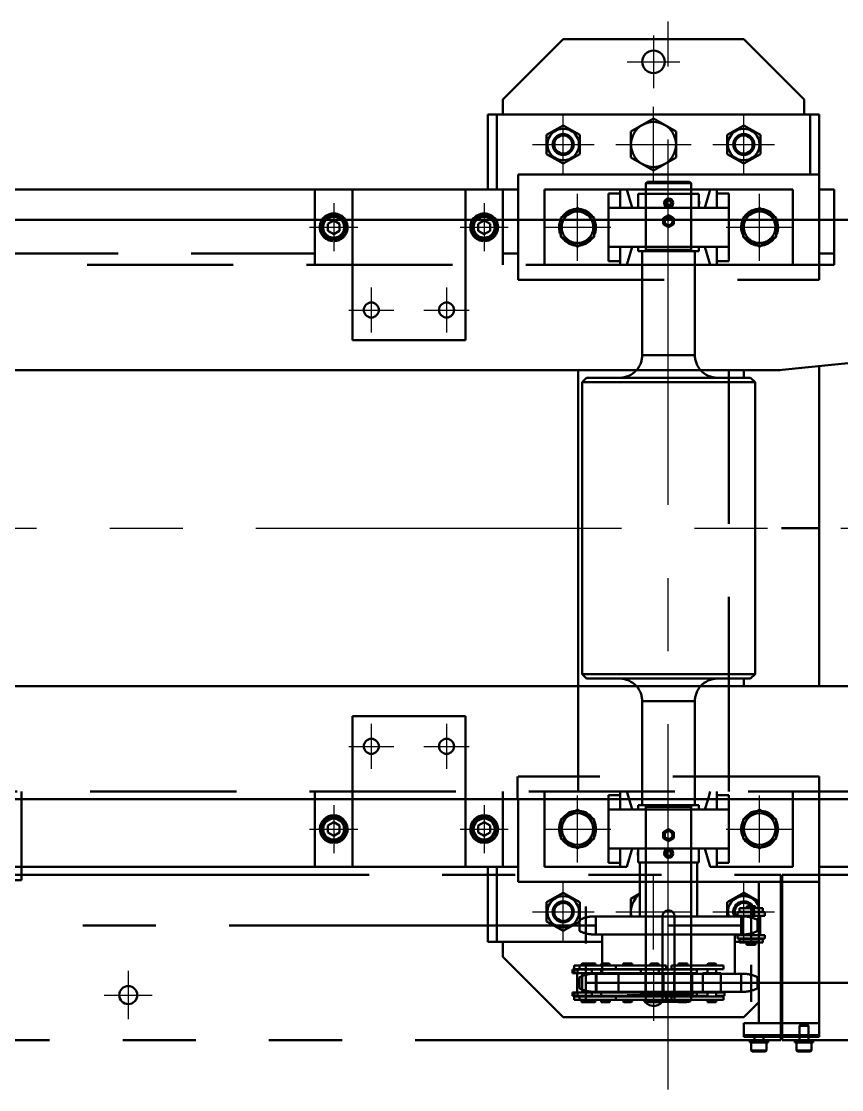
# Model space of a CAD drawing. Header units: millimetres. Extents: x -993 to 13147, y -7260 to 4342.
# Drawn here: x 3640 to 4185, y 2711 to 3421 of the extents above; entities that cross this region are included whole.
import ezdxf

# ---------------------------------------------------------------- set-up
doc = ezdxf.new("R2010")
doc.units = ezdxf.units.MM
doc.header["$LTSCALE"] = 7.649257
for name, pattern in [('CENTER', [50.8, 31.75, -6.35, 6.35, -6.35]), ('DASHED', [19.05, 12.7, -6.35]), ('PHANTOM', [63.5, 31.75, -6.35, 6.35, -6.35, 6.35, -6.35])]:
    doc.linetypes.add(name, pattern=pattern)
for name, color, linetype in [('NoLayerName_001', 7, 'Continuous'), ('NoLayerName_002', 7, 'Continuous'), ('NoLayerName_003', 7, 'Continuous')]:
    doc.layers.add(name, color=color, linetype=linetype)

# ---------------------------------------------------------------- blocks, each defined once
blk = doc.blocks.new('JZB_0407')
at = {"layer": 'NoLayerName_001', "color": 7, "linetype": 'Continuous', "lineweight": 50}
for p, q in [((4378, 100), (5, 100)), ((4183.32, 0.03), (4383, 20)), ((4183, 0), (4183, 0.12)), ((4184.21, 0.12), (4183, 0.12)), ((4183.32, 0.03), (4183.31, 0.12)), ((4183, 0), (200, 0))]:
    blk.add_line(p, q, dxfattribs=at)
blk = doc.blocks.new('JZB_0408')
at = {"layer": 'NoLayerName_001', "color": 7, "linetype": 'Continuous', "lineweight": 50}
for p, q in [((200, 75), (4367, 75)), ((5, 0), (4562, 0))]:
    blk.add_line(p, q, dxfattribs=at)
blk = doc.blocks.new('JZB_0409')
at = {"layer": 'NoLayerName_001', "color": 4, "linetype": 'CENTER', "lineweight": 25}
for p, q in [((15, 30), (15, 0)), ((0, 15), (30, 15))]:
    blk.add_line(p, q, dxfattribs=at)
at = {"layer": 'NoLayerName_001', "color": 7, "linetype": 'Continuous', "lineweight": 50}
blk.add_circle((15, 15), 5, dxfattribs=at)
blk = doc.blocks.new('JZB_0413')
at = {"layer": 'NoLayerName_001', "color": 4, "linetype": 'CENTER', "lineweight": 25}
for p, q in [((15, 30), (15, 0)), ((0, 15), (30, 15))]:
    blk.add_line(p, q, dxfattribs=at)
at = {"layer": 'NoLayerName_001', "color": 7, "linetype": 'Continuous', "lineweight": 50}
blk.add_circle((15, 15), 5, dxfattribs=at)
blk = doc.blocks.new('JZB_0423')
at = {"layer": 'NoLayerName_001', "color": 4, "linetype": 'CENTER', "lineweight": 25}
for p, q in [((15, 30), (15, 0)), ((0, 15), (30, 15))]:
    blk.add_line(p, q, dxfattribs=at)
at = {"layer": 'NoLayerName_001', "color": 7, "linetype": 'Continuous', "lineweight": 50}
blk.add_circle((15, 15), 5, dxfattribs=at)
blk = doc.blocks.new('JZB_0424')
at = {"layer": 'NoLayerName_001', "color": 4, "linetype": 'CENTER', "lineweight": 25}
for p, q in [((15, 30), (15, 0)), ((0, 15), (30, 15))]:
    blk.add_line(p, q, dxfattribs=at)
at = {"layer": 'NoLayerName_001', "color": 7, "linetype": 'Continuous', "lineweight": 50}
blk.add_circle((15, 15), 5, dxfattribs=at)
blk = doc.blocks.new('JZB_0433')
at = {"layer": 'NoLayerName_001', "color": 3, "linetype": 'DASHED', "lineweight": 50}
for p, q in [((25, 100), (25, 45)), ((100, 100), (25, 100)), ((100, 100), (100, 45)), ((0, 50), (0, 45)), ((125, 50), (125, 45))]:
    blk.add_line(p, q, dxfattribs=at)
at = {"layer": 'NoLayerName_001', "color": 7, "linetype": 'Continuous', "lineweight": 50}
for p, q in [((0, 45), (0, 0)), ((25, 45), (25, 0)), ((100, 45), (100, 0)), ((125, 45), (125, 0)), ((0, 0), (125, 0))]:
    blk.add_line(p, q, dxfattribs=at)
blk = doc.blocks.new('JZB_0442')
at = {"layer": 'NoLayerName_001', "color": 7, "linetype": 'Continuous', "lineweight": 50}
for p, q in [((0, 80), (0, 100)), ((125, 100), (0, 100)), ((25, 80), (25, 100)), ((100, 80), (100, 100)), ((125, 80), (125, 100))]:
    blk.add_line(p, q, dxfattribs=at)
at = {"layer": 'NoLayerName_001', "color": 3, "linetype": 'DASHED', "lineweight": 50}
for p, q in [((0, 50), (0, 80)), ((25, 0), (25, 80)), ((100, 0), (100, 80)), ((125, 50), (125, 80)), ((25, 0), (100, 0))]:
    blk.add_line(p, q, dxfattribs=at)
blk = doc.blocks.new('JZB_0443')
at = {"layer": 'NoLayerName_001', "color": 7, "linetype": 'Continuous', "lineweight": 50}
for p, q in [((67.5, 50), (54.75, 50)), ((110.25, 50), (97.5, 50))]:
    blk.add_line(p, q, dxfattribs=at)
at = {"layer": 'NoLayerName_001', "color": 3, "linetype": 'DASHED', "lineweight": 50}
for p, q in [((97.5, 50), (67.5, 50)), ((0, 30), (0, 0)), ((165, 30), (165, 0)), ((135, 0), (30, 0))]:
    blk.add_line(p, q, dxfattribs=at)
blk = doc.blocks.new('JZB_0444')
at = {"layer": 'NoLayerName_003', "color": 3, "linetype": 'DASHED', "lineweight": 50}
for p, q in [((0, 45), (0, 50)), ((50.4, 50), (50.4, 45)), ((56.26, 45), (54.75, 50)), ((110.25, 50), (108.74, 45)), ((114.6, 50), (114.6, 45)), ((165, 45), (165, 50)), ((50.4, 47.49), (42.5, 47.49)), ((42.5, 47.49), (42.5, 45)), ((122.5, 47.49), (114.6, 47.49)), ((122.5, 45), (122.5, 47.49))]:
    blk.add_line(p, q, dxfattribs=at)
at = {"layer": 'NoLayerName_003', "color": 7, "linetype": 'Continuous', "lineweight": 50}
for p, q in [((0, 45), (0, 0)), ((42.5, 2.51), (42.5, 45)), ((50.4, 38), (50.4, 45)), ((58.38, 38), (56.26, 45)), ((108.74, 45), (106.62, 38)), ((114.6, 45), (114.6, 38)), ((122.5, 2.51), (122.5, 45)), ((165, 0), (165, 45)), ((42.5, 38), (122.5, 38)), ((62.3, 40.9), (62.3, 38)), ((62.3, 40.9), (102.7, 40.9)), ((102.7, 38), (102.7, 40.9)), ((79, 23.02), (82.5, 25.04)), ((79, 23.02), (79, 18.98)), ((86, 23.02), (82.5, 25.04)), ((86, 23.02), (86, 18.98)), ((79, 18.98), (82.5, 16.96)), ((86, 18.98), (82.5, 16.96)), ((122.5, 12), (42.5, 12)), ((50.4, 0), (50.4, 12)), ((54.75, 0), (58.38, 12)), ((62.3, 12), (62.3, 2.8)), ((82.5, 10.53), (81, 9.67)), ((81, 9.67), (81, 7.93)), ((81, 7.93), (82.5, 7.07)), ((84, 9.67), (82.5, 10.53)), ((82.5, 7.07), (84, 7.93)), ((84, 7.93), (84, 9.67)), ((102.7, 2.8), (102.7, 12)), ((106.62, 12), (110.25, 0)), ((114.6, 0), (114.6, 12)), ((50.4, 2.51), (42.5, 2.51)), ((62.3, 2.8), (102.7, 2.8)), ((122.5, 2.51), (114.6, 2.51)), ((54.75, 0), (0, 0)), ((110.25, 0), (165, 0))]:
    blk.add_line(p, q, dxfattribs=at)
for centre, radius in [((82.5, 21), 3.5), ((82.5, 21), 3.46), ((82.5, 21), 2.56), ((82.5, 8.8), 3), ((82.5, 8.8), 2.76)]:
    blk.add_circle(centre, radius, dxfattribs=at)
for start_param, end_param in [(1.127925, 1.570796), (1.570796, 2.013668)]:
    blk.add_ellipse((63.66, 8.8), major_axis=(0, 3), ratio=0.5, start_param=start_param, end_param=end_param, dxfattribs=at)
blk = doc.blocks.new('JZB_0445')
at = {"layer": 'NoLayerName_002', "color": 7, "linetype": 'Continuous', "lineweight": 50}
for p, q in [((43.5, 545), (42.5, 544)), ((42.5, 544), (42.5, 537)), ((42.5, 544), (72.5, 544)), ((71.5, 545), (43.5, 545)), ((72.5, 544), (71.5, 545)), ((72.5, 537), (72.5, 544)), ((3, 414.8), (0, 411.8)), ((112, 414.8), (3, 414.8)), ((115, 411.8), (112, 414.8)), ((0, 411.8), (0, 217.8)), ((0, 411.8), (115, 411.8)), ((115, 217.8), (115, 411.8)), ((0, 217.8), (115, 217.8)), ((0, 217.8), (3, 214.8)), ((112, 214.8), (3, 214.8)), ((112, 214.8), (115, 217.8)), ((40, 134.8), (40, 130.7)), ((75, 130.7), (75, 134.8)), ((42.5, 4.95), (42.5, 1)), ((53.48, 4.95), (42.5, 4.95)), ((42.5, 1), (53.48, 1)), ((42.5, 1), (43.5, 0)), ((43.2, 5.2), (43.2, 4.95)), ((53.48, 5.2), (53.48, 4.95)), ((53.48, 0), (53.48, 5.2)), ((53.48, 4.95), (53.48, 1)), ((53.48, 1), (53.48, 0)), ((61.48, 4.95), (61.48, 5.2)), ((72.5, 4.95), (61.48, 4.95)), ((61.48, 1), (61.48, 4.95)), ((61.48, 1), (72.5, 1)), ((61.48, 0), (61.48, 1)), ((71.5, 0), (72.5, 1)), ((71.8, 4.95), (71.8, 5.2)), ((72.5, 1), (72.5, 4.95)), ((53.48, 0), (43.5, 0)), ((53.48, 0), (71.5, 0))]:
    blk.add_line(p, q, dxfattribs=at)
at = {"layer": 'NoLayerName_002', "color": 3, "linetype": 'DASHED', "lineweight": 50}
for p, q in [((42.5, 499.9), (42.5, 537)), ((72.5, 537), (72.5, 499.9)), ((40, 498.9), (40, 429.8)), ((72.5, 499.9), (42.5, 499.9)), ((75, 429.8), (75, 498.9)), ((40, 429.8), (75, 429.8)), ((40, 199.8), (75, 199.8)), ((40, 199.8), (40, 134.8)), ((75, 134.8), (75, 199.8)), ((72.5, 129.7), (42.5, 129.7)), ((42.5, 56.7), (42.5, 129.7)), ((72.5, 129.7), (72.5, 56.7)), ((42.5, 56.7), (42.5, 6.7)), ((53.48, 56.7), (53.48, 6.7)), ((53.48, 56.7), (53.48, 5.2)), ((61.48, 6.7), (61.48, 56.7)), ((72.5, 6.7), (72.5, 56.7)), ((43.2, 6.7), (43.2, 5.2)), ((53.48, 6.7), (53.48, 5.2)), ((61.48, 5.2), (61.48, 6.7)), ((71.8, 5.2), (71.8, 6.7))]:
    blk.add_line(p, q, dxfattribs=at)
for centre, radius, start, end in [((41.5, 499.9), 1, 270, 0), ((73.5, 499.9), 1, 180, 270), ((25, 429.8), 15, 318.18969, 360), ((90, 429.8), 15, 180, 221.81031), ((25, 199.8), 15, 0, 41.81031), ((90, 199.8), 15, 138.18969, 180), ((41.5, 129.7), 1, 0, 90), ((73.5, 129.7), 1, 90, 180), ((57.48, 56.7), 4, 90, 180), ((57.48, 56.7), 4, 0, 180)]:
    blk.add_arc(centre, radius, start, end, dxfattribs=at)
at = {"layer": 'NoLayerName_002', "color": 7, "linetype": 'Continuous', "lineweight": 50}
for centre, start, end in [((25, 429.8), 270, 318.18969), ((90, 429.8), 221.81031, 270), ((25, 199.8), 41.81031, 90), ((90, 199.8), 90, 138.18969)]:
    blk.add_arc(centre, 15, start, end, dxfattribs=at)
blk = doc.blocks.new('JZB_0446')
at = {"layer": 'NoLayerName_003', "color": 7, "linetype": 'Continuous', "lineweight": 50}
for p, q in [((0, 50), (0, 30)), ((54.75, 50), (0, 50)), ((50.4, 50), (50.4, 38)), ((58.38, 38), (54.75, 50)), ((110.25, 50), (106.62, 38)), ((110.25, 50), (165, 50)), ((114.6, 50), (114.6, 38)), ((165, 30), (165, 50)), ((42.5, 47.49), (50.4, 47.49)), ((42.5, 47.49), (42.5, 30)), ((62.3, 47.2), (62.3, 38)), ((102.7, 47.2), (62.3, 47.2)), ((82.5, 42.93), (81, 42.07)), ((84, 42.07), (82.5, 42.93)), ((102.7, 38), (102.7, 47.2)), ((114.6, 47.49), (122.5, 47.49)), ((122.5, 47.49), (122.5, 30)), ((42.5, 38), (122.5, 38)), ((81, 42.07), (81, 40.33)), ((81, 40.33), (82.5, 39.47)), ((82.5, 39.47), (84, 40.33)), ((84, 40.33), (84, 42.07)), ((79, 31.02), (82.5, 33.04)), ((79, 31.02), (79, 30.01)), ((86, 31.02), (82.5, 33.04)), ((86, 30.01), (86, 31.02))]:
    blk.add_line(p, q, dxfattribs=at)
at = {"layer": 'NoLayerName_003', "color": 3, "linetype": 'DASHED', "lineweight": 50}
for p, q in [((42.5, 2.51), (42.5, 30)), ((79, 30.01), (79, 26.98)), ((86, 30.01), (86, 26.98)), ((122.5, 2.51), (122.5, 30)), ((79, 26.98), (82.5, 24.96)), ((86, 26.98), (82.5, 24.96)), ((122.5, 12), (42.5, 12)), ((50.4, 0), (50.4, 12)), ((54.75, 0), (58.38, 12)), ((62.3, 12), (62.3, 9.1)), ((102.7, 9.1), (62.3, 9.1)), ((102.7, 9.1), (102.7, 12)), ((106.62, 12), (110.25, 0)), ((114.6, 0), (114.6, 12)), ((42.5, 2.51), (50.4, 2.51)), ((114.6, 2.51), (122.5, 2.51)), ((30, 0), (0, 0)), ((135, 0), (165, 0))]:
    blk.add_line(p, q, dxfattribs=at)
at = {"layer": 'NoLayerName_003', "color": 7, "linetype": 'Continuous', "lineweight": 50}
for radius in [3, 2.76]:
    blk.add_circle((82.5, 41.2), radius, dxfattribs=at)
at = {"layer": 'NoLayerName_003', "color": 3, "linetype": 'DASHED', "lineweight": 50}
for radius, start, end in [(3.5, 163.39845, 16.60155), (3.46, 163.20087, 16.79913), (2.56, 157.00661, 22.99339)]:
    blk.add_arc((82.5, 29), radius, start, end, dxfattribs=at)
at = {"layer": 'NoLayerName_003', "color": 7, "linetype": 'Continuous', "lineweight": 50}
for radius, start, end in [(3.5, 16.60155, 163.39845), (3.46, 16.79913, 163.20087), (2.56, 22.99339, 157.00661)]:
    blk.add_arc((82.5, 29), radius, start, end, dxfattribs=at)
for start_param, end_param in [(4.712389, 5.155261), (4.269517, 4.712389)]:
    blk.add_ellipse((101.34, 41.2), major_axis=(0, 3), ratio=0.5, start_param=start_param, end_param=end_param, dxfattribs=at)
blk = doc.blocks.new('JZB_0491')
at = {"layer": 'NoLayerName_001', "color": 7, "linetype": 'Continuous', "lineweight": 50}
blk.add_line((9.65, 0.25), (9.65, 1.02), dxfattribs=at)
for start, end in [(95.65372, 146.01939), (34.11684, 84.52322), (156.22621, 203.80593), (336.10421, 23.75962), (214.38975, 265.80328), (274.19672, 325.08572)]:
    blk.add_arc((12.25, 12.22), 12.25, start, end, dxfattribs=at)
at = {"layer": 'NoLayerName_001', "color": 3, "linetype": 'DASHED', "lineweight": 50}
for start, end in [(84.52322, 95.65372), (146.01939, 156.22621), (23.75962, 34.11684), (203.80593, 214.38975), (325.08572, 336.10421)]:
    blk.add_arc((12.25, 12.22), 12.25, start, end, dxfattribs=at)
blk = doc.blocks.new('JZB_0492')
at = {"layer": 'NoLayerName_001', "color": 7, "linetype": 'Continuous', "lineweight": 50}
blk.add_line((9.65, 0.25), (9.65, 1.02), dxfattribs=at)
for start, end in [(95.65372, 146.01939), (34.11684, 84.52322), (156.22621, 203.80593), (336.10421, 23.75962), (214.38975, 265.80328), (274.19672, 325.08572)]:
    blk.add_arc((12.25, 12.22), 12.25, start, end, dxfattribs=at)
at = {"layer": 'NoLayerName_001', "color": 3, "linetype": 'DASHED', "lineweight": 50}
for start, end in [(84.52322, 95.65372), (146.01939, 156.22621), (23.75962, 34.11684), (203.80593, 214.38975), (325.08572, 336.10421)]:
    blk.add_arc((12.25, 12.22), 12.25, start, end, dxfattribs=at)
blk = doc.blocks.new('JZB_0493')
at = {"layer": 'NoLayerName_001', "color": 7, "linetype": 'Continuous', "lineweight": 50}
for p, q in [((11, 25.4), (0, 19.05)), ((22, 19.05), (11, 25.4)), ((0, 19.05), (0, 6.35)), ((22, 6.35), (22, 19.05)), ((0, 6.35), (11, 0)), ((11, 0), (22, 6.35))]:
    blk.add_line(p, q, dxfattribs=at)
blk.add_circle((11, 12.7), 10.5, dxfattribs=at)
blk = doc.blocks.new('JZB_0494')
at = {"layer": 'NoLayerName_001', "color": 7, "linetype": 'Continuous', "lineweight": 50}
for p, q in [((11, 25.4), (0, 19.05)), ((22, 19.05), (11, 25.4)), ((0, 19.05), (0, 6.35)), ((22, 6.35), (22, 19.05)), ((0, 6.35), (11, 0)), ((11, 0), (22, 6.35))]:
    blk.add_line(p, q, dxfattribs=at)
blk.add_circle((11, 12.7), 10.5, dxfattribs=at)
blk = doc.blocks.new('JZB_0495')
at = {"layer": 'NoLayerName_001', "color": 7, "linetype": 'Continuous', "lineweight": 50}
for p, q in [((11, 25.4), (0, 19.05)), ((22, 19.05), (11, 25.4)), ((0, 19.05), (0, 17.7)), ((22, 17.7), (22, 19.05))]:
    blk.add_line(p, q, dxfattribs=at)
at = {"layer": 'NoLayerName_001', "color": 3, "linetype": 'DASHED', "lineweight": 50}
for p, q in [((0, 17.7), (0, 6.35)), ((22, 6.35), (22, 17.7)), ((0, 6.35), (11, 0)), ((11, 0), (22, 6.35))]:
    blk.add_line(p, q, dxfattribs=at)
at = {"layer": 'NoLayerName_001', "color": 7, "linetype": 'Continuous', "lineweight": 50}
blk.add_arc((11, 12.7), 10.5, 28.43689, 151.56311, dxfattribs=at)
at = {"layer": 'NoLayerName_001', "color": 3, "linetype": 'DASHED', "lineweight": 50}
blk.add_arc((11, 12.7), 10.5, 151.56311, 28.43689, dxfattribs=at)
blk = doc.blocks.new('JZB_0496')
at = {"layer": 'NoLayerName_001', "color": 7, "linetype": 'Continuous', "lineweight": 50}
for p, q in [((11, 25.4), (0, 19.05)), ((22, 19.05), (11, 25.4)), ((0, 19.05), (0, 17.7)), ((22, 17.7), (22, 19.05))]:
    blk.add_line(p, q, dxfattribs=at)
at = {"layer": 'NoLayerName_001', "color": 3, "linetype": 'DASHED', "lineweight": 50}
for p, q in [((0, 17.7), (0, 6.35)), ((22, 6.35), (22, 17.7)), ((0, 6.35), (11, 0)), ((11, 0), (22, 6.35))]:
    blk.add_line(p, q, dxfattribs=at)
at = {"layer": 'NoLayerName_001', "color": 7, "linetype": 'Continuous', "lineweight": 50}
blk.add_arc((11, 12.7), 10.5, 28.43689, 151.56311, dxfattribs=at)
at = {"layer": 'NoLayerName_001', "color": 3, "linetype": 'DASHED', "lineweight": 50}
blk.add_arc((11, 12.7), 10.5, 151.56311, 28.43689, dxfattribs=at)
blk = doc.blocks.new('JZB_0497')
at = {"layer": 'NoLayerName_001', "color": 7, "linetype": 'Continuous', "lineweight": 50}
for start, end in [(95.65372, 146.01939), (34.11684, 84.52322)]:
    blk.add_arc((12.25, 12.22), 12.25, start, end, dxfattribs=at)
at = {"layer": 'NoLayerName_001', "color": 3, "linetype": 'DASHED', "lineweight": 50}
for start, end in [(84.52322, 95.65372), (146.01939, 265.80328), (274.19672, 34.11684)]:
    blk.add_arc((12.25, 12.22), 12.25, start, end, dxfattribs=at)
blk = doc.blocks.new('JZB_0498')
at = {"layer": 'NoLayerName_001', "color": 7, "linetype": 'Continuous', "lineweight": 50}
for start, end in [(95.65372, 146.01939), (34.11684, 84.52322)]:
    blk.add_arc((12.25, 12.22), 12.25, start, end, dxfattribs=at)
at = {"layer": 'NoLayerName_001', "color": 3, "linetype": 'DASHED', "lineweight": 50}
for start, end in [(84.52322, 95.65372), (146.01939, 265.80328), (274.19672, 34.11684)]:
    blk.add_arc((12.25, 12.22), 12.25, start, end, dxfattribs=at)
blk = doc.blocks.new('JZB_0547')
at = {"layer": 'NoLayerName_001', "color": 7, "linetype": 'Continuous', "lineweight": 50}
for p, q in [((7.34, 0.17), (7.34, 1.4)), ((8.56, 0), (8.56, 1.2)), ((9.84, 0), (9.84, 1.2))]:
    blk.add_line(p, q, dxfattribs=at)
blk.add_arc((9.2, 9.18), 9.2, 273.9911, 266.0089, dxfattribs=at)
blk = doc.blocks.new('JZB_0548')
at = {"layer": 'NoLayerName_001', "color": 7, "linetype": 'Continuous', "lineweight": 50}
for p, q in [((7.34, 0.17), (7.34, 1.4)), ((8.56, 0), (8.56, 1.2)), ((9.84, 0), (9.84, 1.2))]:
    blk.add_line(p, q, dxfattribs=at)
blk.add_arc((9.2, 9.18), 9.2, 273.9911, 266.0089, dxfattribs=at)
blk = doc.blocks.new('JZB_0549')
at = {"layer": 'NoLayerName_001', "color": 7, "linetype": 'Continuous', "lineweight": 50}
for p, q in [((8, 12.57), (4.04, 10.29)), ((4.04, 10.29), (4.04, 5.71)), ((11.96, 10.29), (8, 12.57)), ((11.96, 5.71), (11.96, 10.29)), ((4.04, 5.71), (8, 3.42)), ((8, 3.42), (11.96, 5.71))]:
    blk.add_line(p, q, dxfattribs=at)
for radius in [8, 7]:
    blk.add_circle((8, 8), radius, dxfattribs=at)
blk = doc.blocks.new('JZB_0550')
at = {"layer": 'NoLayerName_001', "color": 7, "linetype": 'Continuous', "lineweight": 50}
for p, q in [((8, 12.57), (4.04, 10.29)), ((4.04, 10.29), (4.04, 5.71)), ((11.96, 10.29), (8, 12.57)), ((11.96, 5.71), (11.96, 10.29)), ((4.04, 5.71), (8, 3.42)), ((8, 3.42), (11.96, 5.71))]:
    blk.add_line(p, q, dxfattribs=at)
for radius in [8, 7]:
    blk.add_circle((8, 8), radius, dxfattribs=at)
blk = doc.blocks.new('JZB_0551')
at = {"layer": 'NoLayerName_001', "color": 7, "linetype": 'Continuous', "lineweight": 50}
blk.add_arc((9.2, 9.18), 9.2, 32.92073, 147.07927, dxfattribs=at)
at = {"layer": 'NoLayerName_001', "color": 3, "linetype": 'DASHED', "lineweight": 50}
for start, end in [(147.07927, 266.0089), (273.9911, 32.92073)]:
    blk.add_arc((9.2, 9.18), 9.2, start, end, dxfattribs=at)
blk = doc.blocks.new('JZB_0552')
at = {"layer": 'NoLayerName_001', "color": 3, "linetype": 'DASHED', "lineweight": 50}
for p, q in [((8.56, 1.2), (8.56, 0)), ((9.84, 1.2), (9.84, 0))]:
    blk.add_line(p, q, dxfattribs=at)
at = {"layer": 'NoLayerName_001', "color": 7, "linetype": 'Continuous', "lineweight": 50}
blk.add_arc((9.2, 9.18), 9.2, 32.92073, 147.07927, dxfattribs=at)
at = {"layer": 'NoLayerName_001', "color": 3, "linetype": 'DASHED', "lineweight": 50}
for start, end in [(147.07927, 266.0089), (273.9911, 32.92073)]:
    blk.add_arc((9.2, 9.18), 9.2, start, end, dxfattribs=at)
blk = doc.blocks.new('JZB_0553')
at = {"layer": 'NoLayerName_001', "color": 3, "linetype": 'DASHED', "lineweight": 50}
for p, q in [((8, 12.57), (4.04, 10.29)), ((4.04, 10.29), (4.04, 5.71)), ((11.96, 10.29), (8, 12.57)), ((11.96, 5.71), (11.96, 10.29)), ((4.04, 5.71), (8, 3.42)), ((8, 3.42), (11.96, 5.71))]:
    blk.add_line(p, q, dxfattribs=at)
at = {"layer": 'NoLayerName_001', "color": 7, "linetype": 'Continuous', "lineweight": 50}
for radius, start, end in [(8, 38.68219, 141.31781), (7, 45.58469, 134.41531)]:
    blk.add_arc((8, 8), radius, start, end, dxfattribs=at)
at = {"layer": 'NoLayerName_001', "color": 3, "linetype": 'DASHED', "lineweight": 50}
for radius, start, end in [(8, 141.31781, 38.68219), (7, 134.41531, 45.58469)]:
    blk.add_arc((8, 8), radius, start, end, dxfattribs=at)
blk = doc.blocks.new('JZB_0554')
at = {"layer": 'NoLayerName_001', "color": 3, "linetype": 'DASHED', "lineweight": 50}
for p, q in [((8, 12.57), (4.04, 10.29)), ((4.04, 10.29), (4.04, 5.71)), ((11.96, 10.29), (8, 12.57)), ((11.96, 5.71), (11.96, 10.29)), ((4.04, 5.71), (8, 3.42)), ((8, 3.42), (11.96, 5.71))]:
    blk.add_line(p, q, dxfattribs=at)
at = {"layer": 'NoLayerName_001', "color": 7, "linetype": 'Continuous', "lineweight": 50}
for radius, start, end in [(8, 38.68219, 141.31781), (7, 45.58469, 134.41531)]:
    blk.add_arc((8, 8), radius, start, end, dxfattribs=at)
at = {"layer": 'NoLayerName_001', "color": 3, "linetype": 'DASHED', "lineweight": 50}
for radius, start, end in [(8, 141.31781, 38.68219), (7, 134.41531, 45.58469)]:
    blk.add_arc((8, 8), radius, start, end, dxfattribs=at)
blk = doc.blocks.new('JZB_0555')
at = {"layer": 'NoLayerName_001', "color": 4, "linetype": 'CENTER', "lineweight": 25}
for p, q in [((16, 32), (16, 0)), ((0, 16), (32, 16))]:
    blk.add_line(p, q, dxfattribs=at)
blk = doc.blocks.new('JZB_0556')
at = {"layer": 'NoLayerName_001', "color": 4, "linetype": 'CENTER', "lineweight": 25}
for p, q in [((16, 32), (16, 0)), ((0, 16), (32, 16))]:
    blk.add_line(p, q, dxfattribs=at)
blk = doc.blocks.new('JZB_0557')
at = {"layer": 'NoLayerName_001', "color": 4, "linetype": 'CENTER', "lineweight": 25}
for p, q in [((16, 32), (16, 0)), ((0, 16), (32, 16))]:
    blk.add_line(p, q, dxfattribs=at)
blk = doc.blocks.new('JZB_0558')
at = {"layer": 'NoLayerName_001', "color": 4, "linetype": 'CENTER', "lineweight": 25}
for p, q in [((16, 32), (16, 0)), ((0, 16), (32, 16))]:
    blk.add_line(p, q, dxfattribs=at)
blk = doc.blocks.new('JZB_0559')
at = {"layer": 'NoLayerName_002', "color": 7, "linetype": 'Continuous', "lineweight": 50}
for p, q in [((0.5, 35.9), (0, 35.4)), ((38, 35.4), (37.5, 35.9)), ((0, 35.4), (0, 0.5)), ((38, 0.5), (38, 35.4)), ((0, 0.5), (0.5, 0)), ((37.5, 0), (38, 0.5))]:
    blk.add_line(p, q, dxfattribs=at)
blk = doc.blocks.new('JZB_0576')
at = {"layer": 'NoLayerName_003', "color": 4, "linetype": 'CENTER', "lineweight": 50}
for p, q in [((4.35, 63.47), (4.35, 38.75)), ((114.06, 63.47), (114.06, 38.75)), ((4.35, 0), (4.35, 24.72)), ((114.06, 0), (114.06, 24.72))]:
    blk.add_line(p, q, dxfattribs=at)
at = {"layer": 'NoLayerName_003', "color": 7, "linetype": 'Continuous', "lineweight": 50}
for p, q in [((0, 54.33), (0, 47.23)), ((4.44, 56.15), (3.11, 55.76)), ((9.03, 56.73), (109.38, 56.73)), ((10.91, 56.73), (10.91, 44.83)), ((107.5, 56.73), (107.5, 44.83)), ((113.97, 56.15), (115.29, 55.76)), ((118.41, 54.33), (118.41, 47.23)), ((3.11, 45.81), (4.44, 45.42)), ((9.03, 44.83), (109.38, 44.83)), ((15.2, 44.83), (15.2, 18.63)), ((103.2, 18.63), (103.2, 44.83)), ((115.29, 45.81), (113.97, 45.42)), ((0, 9.13), (0, 16.23)), ((3.11, 17.66), (4.44, 18.05)), ((9.03, 18.63), (109.38, 18.63)), ((10.91, 6.73), (10.91, 18.63)), ((107.5, 6.73), (107.5, 18.63)), ((115.29, 17.66), (113.97, 18.05)), ((118.41, 9.13), (118.41, 16.23)), ((4.44, 7.32), (3.11, 7.71)), ((113.97, 7.32), (115.29, 7.71)), ((9.03, 6.73), (109.38, 6.73))]:
    blk.add_line(p, q, dxfattribs=at)
for points, start_tangent, end_tangent in [([(3.11, 55.76), (2.27, 55.45), (1.47, 55.11), (0.71, 54.73), (0, 54.33)], (-0.939218, -0.343321), (-0.871064, -0.49117)), ([(7.96, 56.7), (7.13, 56.64), (6.28, 56.53), (5.37, 56.36), (4.44, 56.15)], (-0.996659, -0.081674), (-0.974732, -0.223376)), ([(9.03, 56.73), (8.96, 56.73), (8.49, 56.73), (7.96, 56.7)], (-0.999998, -0.00196), (-0.999008, -0.044529)), ([(109.38, 56.73), (109.45, 56.73), (109.92, 56.73), (110.45, 56.7)], (0.999998, -0.00196), (0.999008, -0.044529)), ([(110.45, 56.7), (111.27, 56.64), (112.13, 56.53), (113.04, 56.36), (113.97, 56.15)], (0.996659, -0.081674), (0.974732, -0.223376)), ([(115.29, 55.76), (116.14, 55.45), (116.93, 55.11), (117.7, 54.73), (118.41, 54.33)], (0.939218, -0.343321), (0.871064, -0.49117)), ([(0, 47.23), (0.68, 46.85), (1.42, 46.48), (2.24, 46.13), (3.11, 45.81)], (0.870585, -0.492018), (0.938904, -0.344178)), ([(4.44, 45.42), (5.35, 45.21), (6.23, 45.05), (7.11, 44.94), (7.96, 44.87)], (0.974593, -0.223982), (0.99661, -0.082273)), ([(7.96, 44.87), (8.52, 44.84), (9.03, 44.83)], (0.999047, -0.043647), (0.9999, -0.014148)), ([(110.45, 44.87), (109.88, 44.84), (109.38, 44.83)], (-0.999047, -0.043647), (-0.9999, -0.014148)), ([(113.97, 45.42), (113.06, 45.21), (112.18, 45.05), (111.29, 44.94), (110.45, 44.87)], (-0.974593, -0.223982), (-0.99661, -0.082273)), ([(118.41, 47.23), (117.73, 46.85), (116.99, 46.48), (116.17, 46.13), (115.29, 45.81)], (-0.870585, -0.492018), (-0.938904, -0.344178)), ([(0, 16.23), (0.68, 16.62), (1.42, 16.99), (2.24, 17.34), (3.11, 17.66)], (0.870585, 0.492018), (0.938904, 0.344178)), ([(4.44, 18.05), (5.35, 18.26), (6.23, 18.42), (7.11, 18.53), (7.96, 18.6)], (0.974593, 0.223982), (0.99661, 0.082273)), ([(7.96, 18.6), (8.52, 18.63), (9.03, 18.63)], (0.999047, 0.043647), (0.9999, 0.014148)), ([(110.45, 18.6), (109.88, 18.63), (109.38, 18.63)], (-0.999047, 0.043647), (-0.9999, 0.014148)), ([(113.97, 18.05), (113.06, 18.26), (112.18, 18.42), (111.29, 18.53), (110.45, 18.6)], (-0.974593, 0.223982), (-0.99661, 0.082273)), ([(118.41, 16.23), (117.73, 16.62), (116.99, 16.99), (116.17, 17.34), (115.29, 17.66)], (-0.870585, 0.492018), (-0.938904, 0.344178)), ([(3.11, 7.71), (2.27, 8.02), (1.47, 8.36), (0.71, 8.74), (0, 9.13)], (-0.939218, 0.343321), (-0.871064, 0.49117)), ([(7.96, 6.77), (7.13, 6.83), (6.28, 6.94), (5.37, 7.11), (4.44, 7.32)], (-0.996659, 0.081674), (-0.974732, 0.223376)), ([(110.45, 6.77), (111.27, 6.83), (112.13, 6.94), (113.04, 7.11), (113.97, 7.32)], (0.996659, 0.081674), (0.974732, 0.223376)), ([(115.29, 7.71), (116.14, 8.02), (116.93, 8.36), (117.7, 8.74), (118.41, 9.13)], (0.939218, 0.343321), (0.871064, 0.49117)), ([(9.03, 6.73), (8.96, 6.73), (8.49, 6.74), (7.96, 6.77)], (-0.999998, 0.00196), (-0.999008, 0.044529)), ([(109.38, 6.73), (109.45, 6.73), (109.92, 6.74), (110.45, 6.77)], (0.999998, 0.00196), (0.999008, 0.044529))]:
    blk.add_spline(points, degree=3, dxfattribs=dict(at, start_tangent=start_tangent, end_tangent=end_tangent))
blk = doc.blocks.new('JZB_0586')
at = {"layer": 'NoLayerName_001', "color": 7, "linetype": 'Continuous', "lineweight": 50}
for p, q in [((0, 1.5), (0, 0)), ((33.5, 0), (33.5, 1.5)), ((33.5, 0), (0, 0))]:
    blk.add_line(p, q, dxfattribs=at)
blk = doc.blocks.new('JZB_0587')
at = {"layer": 'NoLayerName_001', "color": 7, "linetype": 'Continuous', "lineweight": 50}
for p, q in [((3950, 500), (3950, 550)), ((3950, 550), (4170, 550)), ((3956, 500), (3956, 550)), ((4164, 510), (4164, 550)), ((4170, 510), (4170, 550)), ((4120, 380), (4120, 375)), ((4170, 382.7), (4170, 170)), ((4170, 275), (4145, 275)), ((4120, 175), (4120, 170)), ((3950, 50), (3950, 0)), ((3956, 50), (3956, 0)), ((4026, 0), (3950, 0)), ((4130, 0), (4114, 0))]:
    blk.add_line(p, q, dxfattribs=at)
blk = doc.blocks.new('JZB_0588')
at = {"layer": 'NoLayerName_001', "color": 7, "linetype": 'Continuous', "lineweight": 50}
for p, q in [((4010, 440), (4010, 470)), ((4010, 470), (4210, 470)), ((4210, 470), (4210, 440)), ((3875, 460), (3210, 460)), ((4010, 460), (4000, 460)), ((4220, 460), (4210, 460)), ((4220, 460), (4220, 440)), ((4050, 130), (4050, 340)), ((4150, 335), (4150, 340)), ((4150, 130), (4150, 135)), ((4010, 0), (4010, 55)), ((4210, 55), (4210, 0)), ((3680, 10), (3875, 10)), ((4000, 10), (4010, 10)), ((4210, 10), (4260, 10)), ((4091, 0), (4010, 0)), ((4210, 0), (4129, 0))]:
    blk.add_line(p, q, dxfattribs=at)
at = {"layer": 'NoLayerName_001', "color": 3, "linetype": 'DASHED', "lineweight": 50}
for p, q in [((4000, 440), (4000, 410)), ((4010, 400), (4010, 440)), ((4210, 400), (4210, 440)), ((4220, 440), (4220, 410)), ((3210, 417.5), (3875, 417.5)), ((4000, 417.5), (4010, 417.5)), ((4210, 417.5), (4220, 417.5)), ((663.6, 410), (4220, 410)), ((4010, 400), (4210, 400)), ((4150, 335), (4150, 135)), ((4050, 130), (4050, 60)), ((4150, 130), (4150, 60)), ((4009.7, 55), (4009.7, 70)), ((4210, 70), (4010, 70)), ((4210, 55), (4210, 70)), ((4260, 60), (0, 60)), ((4000, 60), (4000, 55)), ((4091, 0), (4129, 0))]:
    blk.add_line(p, q, dxfattribs=at)
blk = doc.blocks.new('JZB_0613')
at = {"layer": 'NoLayerName_001', "color": 3, "linetype": 'DASHED', "lineweight": 50}
for p, q in [((0, 54), (0, 104)), ((140, 54), (140, 104)), ((0, 40), (140, 40)), ((60.1, 0), (79.9, 0))]:
    blk.add_line(p, q, dxfattribs=at)
at = {"layer": 'NoLayerName_001', "color": 7, "linetype": 'Continuous', "lineweight": 50}
for p, q in [((0, 45), (0, 54)), ((0, 54), (140, 54)), ((30, 54), (30, 45)), ((110, 45), (110, 54)), ((140, 54), (140, 45)), ((0, 45), (140, 45))]:
    blk.add_line(p, q, dxfattribs=at)
blk = doc.blocks.new('JZB_0647')
at = {"layer": 'NoLayerName_001', "color": 7, "linetype": 'Continuous', "lineweight": 50}
for p, q in [((0, 13.88), (11, 20.23)), ((11, 20.23), (21.02, 14.44)), ((0, 4.41), (0, 13.88)), ((21.01, 0.61), (19.96, 0))]:
    blk.add_line(p, q, dxfattribs=at)
for start, end in [(17.75279, 197.17182), (328.26444, 342.24721)]:
    blk.add_arc((11, 7.53), 10.5, start, end, dxfattribs=at)
blk = doc.blocks.new('JZB_0648')
at = {"layer": 'NoLayerName_001', "color": 7, "linetype": 'Continuous', "lineweight": 50}
for p, q in [((0, 19.05), (11, 25.4)), ((11, 25.4), (22, 19.05)), ((0, 6.35), (0, 19.05)), ((22, 6.35), (22, 19.05)), ((11, 0), (0, 6.35)), ((22, 6.35), (11, 0))]:
    blk.add_line(p, q, dxfattribs=at)
blk.add_circle((11, 12.7), 10.5, dxfattribs=at)
blk = doc.blocks.new('JZB_0668')
at = {"layer": 'NoLayerName_001', "color": 7, "linetype": 'Continuous', "lineweight": 50}
for p, q in [((40, 50), (0, 10)), ((40, 50), (160, 50)), ((200, 10), (160, 50)), ((0, 0), (0, 10)), ((200, 10), (200, 0))]:
    blk.add_line(p, q, dxfattribs=at)
blk = doc.blocks.new('JZB_0669')
at = {"layer": 'NoLayerName_001', "color": 7, "linetype": 'Continuous', "lineweight": 50}
for p, q in [((0, 40), (0, 50)), ((0, 40), (40, 0)), ((160, 0), (170, 10)), ((160, 0), (40, 0))]:
    blk.add_line(p, q, dxfattribs=at)
blk = doc.blocks.new('JZB_0670')
at = {"layer": 'NoLayerName_003', "color": 7, "linetype": 'Continuous', "lineweight": 50}
for radius in [7, 6]:
    blk.add_circle((7, 7), radius, dxfattribs=at)
blk = doc.blocks.new('JZB_0671')
at = {"layer": 'NoLayerName_003', "color": 7, "linetype": 'Continuous', "lineweight": 50}
for radius, start, end in [(7, 326.12876, 206.28632), (6, 321.40148, 211.10892)]:
    blk.add_arc((7, 3.9), radius, start, end, dxfattribs=at)
blk = doc.blocks.new('JZB_0672')
at = {"layer": 'NoLayerName_001', "color": 7, "linetype": 'Continuous', "lineweight": 50}
for p in [(6, 15.23), (0, 0)]:
    blk.add_line(p, (0, 11.77), dxfattribs=at)
blk.add_arc((15, 3.11), 15, 126.8699, 191.92708, dxfattribs=at)
blk = doc.blocks.new('JZB_0680')
at = {"layer": 'NoLayerName_001', "color": 4, "linetype": 'CENTER', "lineweight": 25}
for p, q in [((17.5, 35), (17.5, 0)), ((0, 17.5), (35, 17.5))]:
    blk.add_line(p, q, dxfattribs=at)
at = {"layer": 'NoLayerName_001', "color": 7, "linetype": 'Continuous', "lineweight": 50}
blk.add_circle((17.5, 17.5), 7.5, dxfattribs=at)
blk = doc.blocks.new('JZB_0681')
at = {"layer": 'NoLayerName_001', "color": 4, "linetype": 'CENTER', "lineweight": 25}
for p, q in [((17.5, 35), (17.5, 0)), ((0, 17.5), (35, 17.5))]:
    blk.add_line(p, q, dxfattribs=at)
at = {"layer": 'NoLayerName_001', "color": 7, "linetype": 'Continuous', "lineweight": 50}
for start, end in [(186.8921, 188.82015), (165.32515, 168.46304), (208.25089, 320.20818)]:
    blk.add_arc((17.5, 17.5), 7.5, start, end, dxfattribs=at)
blk = doc.blocks.new('JZB_0682')
at = {"layer": 'NoLayerName_001', "color": 7, "linetype": 'Continuous', "lineweight": 50}
for p, q in [((0, 1.5), (0, 0)), ((4.98, 1.5), (0, 1.5)), ((0, 0), (5.72, 0)), ((5.72, 0), (4.98, 1.5)), ((12.2, 1.5), (6.48, 1.5)), ((6.48, 1.5), (7.22, 0)), ((7.22, 0), (12.2, 0)), ((12.2, 0), (12.2, 1.5))]:
    blk.add_line(p, q, dxfattribs=at)
blk = doc.blocks.new('JZB_0683')
at = {"layer": 'NoLayerName_001', "color": 7, "linetype": 'Continuous', "lineweight": 50}
for p, q in [((2, 9.8), (2, 7.5)), ((8, 7.5), (8, 9.8)), ((0, 6), (0, 0.6)), ((0, 0.6), (10, 0.6)), ((0, 0.6), (0.6, 0)), ((0.6, 0), (9.4, 0)), ((6.12, 6), (4.62, 6)), ((9.4, 0), (10, 0.6)), ((10, 0.6), (10, 6))]:
    blk.add_line(p, q, dxfattribs=at)
blk = doc.blocks.new('JZB_0684')
at = {"layer": 'NoLayerName_001', "color": 7, "linetype": 'Continuous', "lineweight": 50}
for p, q in [((10, 103), (10, 9)), ((50, 0), (50, 103)), ((50, 9), (0, 9)), ((0, 0), (0, 9)), ((0, 1), (50, 1)), ((50, 0), (0, 0))]:
    blk.add_line(p, q, dxfattribs=at)
blk = doc.blocks.new('JZB_0705')
at = {"layer": 'NoLayerName_003', "color": 7, "linetype": 'Continuous', "lineweight": 50}
for radius in [7, 6]:
    blk.add_circle((7, 7), radius, dxfattribs=at)
blk = doc.blocks.new('JZB_0706')
at = {"layer": 'NoLayerName_003', "color": 7, "linetype": 'Continuous', "lineweight": 50}
for radius in [7, 6]:
    blk.add_circle((7, 7), radius, dxfattribs=at)
blk = doc.blocks.new('JZB_0707')
at = {"layer": 'NoLayerName_001', "color": 7, "linetype": 'Continuous', "lineweight": 50}
for p, q in [((0, 25.98), (15, 34.64)), ((30, 25.98), (15, 34.64)), ((0, 25.98), (0, 8.66)), ((30, 25.98), (30, 8.66)), ((15, 0), (0, 8.66)), ((15, 0), (30, 8.66))]:
    blk.add_line(p, q, dxfattribs=at)
blk.add_circle((15, 17.32), 15, dxfattribs=at)
blk = doc.blocks.new('JZB_0708')
at = {"layer": 'NoLayerName_001', "color": 7, "linetype": 'Continuous', "lineweight": 50}
for p, q in [((0, 19.05), (11, 25.4)), ((11, 25.4), (22, 19.05)), ((0, 6.35), (0, 19.05)), ((22, 19.05), (22, 6.35)), ((11, 0), (0, 6.35)), ((22, 6.35), (11, 0))]:
    blk.add_line(p, q, dxfattribs=at)
blk.add_circle((11, 12.7), 10.5, dxfattribs=at)
blk = doc.blocks.new('JZB_0709')
at = {"layer": 'NoLayerName_001', "color": 7, "linetype": 'Continuous', "lineweight": 50}
for p, q in [((0, 19.05), (11, 25.4)), ((11, 25.4), (22, 19.05)), ((0, 6.35), (0, 19.05)), ((22, 19.05), (22, 6.35)), ((11, 0), (0, 6.35)), ((22, 6.35), (11, 0))]:
    blk.add_line(p, q, dxfattribs=at)
blk.add_circle((11, 12.7), 10.5, dxfattribs=at)
blk = doc.blocks.new('JZB_0718')
at = {"layer": 'NoLayerName_001', "color": 3, "linetype": 'PHANTOM', "lineweight": 50}
for p, q in [((5.29, 21.6), (5.29, 19.2)), ((5.29, 21.6), (23.39, 21.6)), ((22.15, 24.25), (6.55, 24.25)), ((6.55, 24.25), (6.55, 21.85)), ((22.15, 21.85), (6.55, 21.85)), ((11.87, 25.7), (11.37, 25.2)), ((17.33, 25.2), (11.37, 25.2)), ((11.37, 25.2), (11.37, 24.25)), ((11.37, 21.85), (11.37, 21.6)), ((11.87, 25.7), (16.83, 25.7)), ((17.33, 25.2), (16.83, 25.7)), ((17.33, 24.25), (17.33, 25.2)), ((17.33, 21.6), (17.33, 21.85)), ((22.15, 21.85), (22.15, 24.25)), ((23.39, 19.2), (23.39, 21.6)), ((1115, 21.6), (1115, 19.2)), ((1115, 21.6), (1133.1, 21.6)), ((1131.86, 24.25), (1116.26, 24.25)), ((1116.26, 24.25), (1116.26, 21.85)), ((1131.86, 21.85), (1116.26, 21.85)), ((1121.58, 25.7), (1121.08, 25.2)), ((1127.04, 25.2), (1121.08, 25.2)), ((1121.08, 25.2), (1121.08, 24.25)), ((1121.08, 21.85), (1121.08, 21.6)), ((1121.58, 25.7), (1126.54, 25.7)), ((1127.04, 25.2), (1126.54, 25.7)), ((1127.04, 24.25), (1127.04, 25.2)), ((1127.04, 21.6), (1127.04, 21.85)), ((1131.86, 21.85), (1131.86, 24.25)), ((1133.1, 19.2), (1133.1, 21.6)), ((5.29, 19.2), (23.39, 19.2)), ((8.39, 19.2), (8.39, 6.5)), ((20.3, 6.5), (20.3, 19.2)), ((1115, 19.2), (1133.1, 19.2)), ((1118.1, 19.2), (1118.1, 6.5)), ((1130.01, 6.5), (1130.01, 19.2)), ((5.29, 6.5), (5.29, 4.1)), ((5.29, 6.5), (23.39, 6.5)), ((5.29, 4.1), (23.39, 4.1)), ((6.55, 3.85), (22.15, 3.85)), ((6.55, 3.85), (6.55, 1.45)), ((6.55, 1.45), (22.15, 1.45)), ((11.37, 4.1), (11.37, 3.85)), ((11.37, 1.45), (11.37, 0)), ((17.33, 3.85), (17.33, 4.1)), ((17.33, 0), (17.33, 1.45)), ((22.15, 1.45), (22.15, 3.85)), ((23.39, 4.1), (23.39, 6.5)), ((1115, 6.5), (1115, 4.1)), ((1115, 6.5), (1133.1, 6.5)), ((1115, 4.1), (1133.1, 4.1)), ((1116.26, 3.85), (1131.86, 3.85)), ((1116.26, 3.85), (1116.26, 1.45)), ((1116.26, 1.45), (1131.86, 1.45)), ((1121.08, 4.1), (1121.08, 3.85)), ((1121.08, 1.45), (1121.08, 0)), ((1127.04, 3.85), (1127.04, 4.1)), ((1127.04, 0), (1127.04, 1.45)), ((1131.86, 1.45), (1131.86, 3.85)), ((1133.1, 4.1), (1133.1, 6.5)), ((11.37, 0), (17.33, 0)), ((1121.08, 0), (1127.04, 0))]:
    blk.add_line(p, q, dxfattribs=at)
at = {"layer": 'NoLayerName_001', "color": 4, "linetype": 'CENTER', "lineweight": 50}
blk.add_line((0, 12.85), (1138.41, 12.85), dxfattribs=at)
blk = doc.blocks.new('JZB_0725')
at = {"layer": 'NoLayerName_002', "color": 3, "linetype": 'PHANTOM', "lineweight": 50}
for p, q in [((0, 110), (1973.5, 110)), ((1973.5, 110), (1973.5, 0)), ((1973.5, 0), (0, 0))]:
    blk.add_line(p, q, dxfattribs=at)
blk = doc.blocks.new('JZB_0729')
at = {"layer": 'NoLayerName_002', "color": 4, "linetype": 'CENTER', "lineweight": 25}
for p, q in [((16, 32), (16, 0)), ((0, 16), (32, 16))]:
    blk.add_line(p, q, dxfattribs=at)
at = {"layer": 'NoLayerName_002', "color": 7, "linetype": 'Continuous', "lineweight": 50}
blk.add_circle((16, 16), 6, dxfattribs=at)
blk = doc.blocks.new('JZB_0737')
at = {"layer": 'NoLayerName_001', "color": 3, "linetype": 'Continuous', "lineweight": 50}
for p, q in [((0, 79.76), (0, 77.36)), ((0, 79.76), (82.69, 79.76)), ((62.35, 82.41), (1.26, 82.41)), ((1.26, 82.41), (1.26, 80.01)), ((62.35, 80.01), (1.26, 80.01)), ((1.34, 79.76), (1.34, 77.36)), ((3.38, 79.76), (3.38, 77.36)), ((4.64, 82.41), (4.64, 80.01)), ((6.57, 83.86), (6.07, 83.36)), ((9.45, 83.36), (6.07, 83.36)), ((6.07, 83.36), (6.07, 82.41)), ((6.07, 80.01), (6.07, 79.76)), ((15.41, 83.86), (6.57, 83.86)), ((9.45, 83.86), (9.45, 82.41)), ((9.45, 80.01), (9.45, 79.76)), ((12.95, 79.76), (12.95, 77.36)), ((15.41, 82.41), (15.41, 83.86)), ((15.41, 79.76), (15.41, 80.01)), ((19.54, 83.86), (19.04, 83.36)), ((25, 83.36), (19.04, 83.36)), ((19.04, 83.36), (19.04, 82.41)), ((19.04, 80.01), (19.04, 79.76)), ((19.14, 79.76), (19.14, 77.36)), ((24.5, 83.86), (19.54, 83.86)), ((25, 83.36), (24.5, 83.86)), ((25, 82.41), (25, 83.36)), ((25, 79.76), (25, 80.01)), ((28.88, 82.41), (28.88, 80.01)), ((33.67, 83.86), (39.63, 83.86)), ((33.67, 83.86), (33.67, 82.41)), ((33.67, 80.01), (33.67, 79.76)), ((39.63, 82.41), (39.63, 83.86)), ((39.63, 79.76), (39.63, 80.01)), ((45.5, 79.76), (45.5, 77.36)), ((52.1, 83.86), (51.6, 83.36)), ((57.56, 83.36), (51.6, 83.36)), ((51.6, 83.36), (51.6, 82.41)), ((51.6, 80.01), (51.6, 79.76)), ((57.06, 83.86), (52.1, 83.86)), ((57.56, 83.36), (57.06, 83.86)), ((57.5, 79.76), (57.5, 77.36)), ((57.56, 82.41), (57.56, 83.36)), ((57.56, 79.76), (57.56, 80.01)), ((62.35, 80.01), (62.35, 82.41)), ((65.84, 82.41), (65.84, 80.01)), ((100.44, 82.41), (65.84, 82.41)), ((100.44, 80.01), (65.84, 80.01)), ((70.63, 83.86), (76.59, 83.86)), ((70.63, 83.86), (70.63, 82.41)), ((70.63, 80.01), (70.63, 79.76)), ((76.59, 82.41), (76.59, 83.86)), ((76.59, 79.76), (76.59, 80.01)), ((82.69, 77.36), (82.69, 79.76)), ((90.18, 83.86), (89.68, 83.36)), ((95.64, 83.36), (89.68, 83.36)), ((89.68, 83.36), (89.68, 82.41)), ((89.68, 80.01), (89.68, 77.36)), ((95.14, 83.86), (90.18, 83.86)), ((95.64, 83.36), (95.14, 83.86)), ((95.64, 82.41), (95.64, 83.36)), ((95.64, 77.36), (95.64, 80.01)), ((100.44, 80.01), (100.44, 82.41)), ((0, 77.36), (82.69, 77.36)), ((3.1, 77.36), (3.1, 64.66)), ((6.48, 77.36), (6.48, 64.66)), ((16.06, 77.36), (16.06, 64.66)), ((27.97, 76.96), (27.97, 77.36)), ((30.7, 77.36), (30.7, 64.66)), ((42.61, 76.5), (42.61, 77.36)), ((48.62, 77.36), (48.62, 64.66)), ((60.53, 64.66), (60.53, 77.36)), ((67.66, 77.36), (67.66, 64.66)), ((79.57, 64.66), (79.57, 77.36)), ((86.71, 77.36), (86.71, 64.66)), ((86.71, 77.36), (98.62, 77.36)), ((98.62, 64.66), (98.62, 77.36)), ((0, 64.66), (0, 62.26)), ((0, 64.66), (99.93, 64.66)), ((1.34, 62.26), (1.34, 64.66)), ((3.38, 64.66), (3.38, 62.26)), ((12.95, 64.66), (12.95, 62.26)), ((19.14, 62.26), (19.14, 64.66)), ((27.97, 64.66), (27.97, 65.07)), ((42.61, 64.66), (42.61, 65.53)), ((45.5, 64.66), (45.5, 62.26)), ((57.5, 62.26), (57.5, 64.66)), ((82.69, 62.26), (82.69, 64.66)), ((89.68, 64.66), (89.68, 62.01)), ((95.64, 62.01), (95.64, 64.66)), ((100.18, 64.66), (101.1, 64.66)), ((101.1, 62.26), (101.1, 64.66)), ((89.68, 62.26), (0, 62.26)), ((1.26, 62.01), (1.26, 59.61)), ((1.26, 62.01), (100.44, 62.01)), ((1.26, 59.61), (100.44, 59.61)), ((4.64, 62.01), (4.64, 59.61)), ((6.07, 62.26), (6.07, 62.01)), ((6.07, 59.61), (6.07, 58.16)), ((14.91, 58.16), (6.07, 58.16)), ((9.45, 62.26), (9.45, 62.01)), ((9.45, 59.61), (9.45, 58.66)), ((9.45, 58.66), (15.41, 58.66)), ((9.45, 58.66), (9.95, 58.16)), ((14.91, 58.16), (15.41, 58.66)), ((15.41, 62.01), (15.41, 62.26)), ((15.41, 58.66), (15.41, 59.61)), ((19.04, 62.26), (19.04, 62.01)), ((19.04, 59.61), (19.04, 58.16)), ((25, 58.16), (19.04, 58.16)), ((25, 62.01), (25, 62.26)), ((25, 58.16), (25, 59.61)), ((28.88, 62.01), (28.88, 59.61)), ((33.67, 62.26), (33.67, 62.01)), ((33.67, 59.61), (33.67, 58.66)), ((33.67, 58.66), (39.63, 58.66)), ((33.67, 58.66), (34.17, 58.16)), ((39.13, 58.16), (34.17, 58.16)), ((39.13, 58.16), (39.63, 58.66)), ((39.63, 62.01), (39.63, 62.26)), ((39.63, 58.66), (39.63, 59.61)), ((51.2, 62.26), (51.2, 62.01)), ((51.2, 59.61), (51.2, 58.16)), ((51.2, 58.16), (57.56, 58.16)), ((51.6, 62.26), (51.6, 62.01)), ((51.6, 59.61), (51.6, 58.16)), ((57.56, 62.01), (57.56, 62.26)), ((57.56, 58.16), (57.56, 59.61)), ((62.35, 59.61), (62.35, 62.01)), ((65.84, 62.01), (65.84, 59.61)), ((70.12, 62.26), (70.12, 62.01)), ((70.12, 59.61), (70.12, 58.66)), ((76.59, 58.66), (70.12, 58.66)), ((70.12, 58.66), (70.62, 58.16)), ((76.09, 58.16), (70.62, 58.16)), ((70.63, 62.26), (70.63, 62.01)), ((70.63, 59.61), (70.63, 58.66)), ((70.63, 58.66), (71.13, 58.16)), ((76.09, 58.16), (76.59, 58.66)), ((76.59, 62.01), (76.59, 62.26)), ((76.59, 58.66), (76.59, 59.61)), ((89.68, 59.61), (89.68, 58.16)), ((95.64, 58.16), (89.68, 58.16)), ((95.64, 62.26), (101.1, 62.26)), ((95.64, 58.16), (95.64, 59.61)), ((100.44, 59.61), (100.44, 62.01))]:
    blk.add_line(p, q, dxfattribs=at)
at = {"layer": 'NoLayerName_001', "color": 4, "linetype": 'CENTER', "lineweight": 50}
blk.add_line((9.05, 71.01), (1118.76, 71.01), dxfattribs=at)
at = {"layer": 'NoLayerName_001', "color": 3, "linetype": 'PHANTOM', "lineweight": 50}
for p, q in [((151.91, 43.36), (150.91, 42.36)), ((155.91, 43.36), (151.91, 43.36)), ((156.91, 42.36), (155.91, 43.36)), ((156.91, 42.36), (150.91, 42.36)), ((150.91, 42.36), (150.91, 32.86)), ((156.91, 32.86), (156.91, 42.36)), ((160.01, 32.86), (147.81, 32.86)), ((147.81, 32.86), (147.81, 31.36)), ((147.81, 31.36), (160.01, 31.36)), ((148.91, 31.36), (148.91, 25.96)), ((158.91, 25.96), (158.91, 31.36)), ((160.01, 31.36), (160.01, 32.86)), ((148.91, 25.96), (158.91, 25.96)), ((148.91, 25.96), (149.51, 25.36)), ((149.51, 25.36), (158.31, 25.36)), ((158.31, 25.36), (158.91, 25.96))]:
    blk.add_line(p, q, dxfattribs=at)
at = {"layer": 'NoLayerName_002', "color": 3, "linetype": 'PHANTOM', "lineweight": 50}
for p, q in [((139.41, 142.86), (2210.71, 142.86)), ((139.41, 32.86), (139.41, 142.86)), ((2210.71, 32.86), (139.41, 32.86))]:
    blk.add_line(p, q, dxfattribs=at)

msp = doc.modelspace()

# ---------------------------------------------------------------- linework, layer by layer
at = {"layer": 'NoLayerName_001', "color": 4, "linetype": 'CENTER', "lineweight": 25}
for p, q in [((4069.8518, 2711.1955), (4069.8518, 3421.1955)), ((4000, 3318.8579), (4000, 3359.8579)), ((4060, 3314.3579), (4060, 3364.3579)), ((4120, 3318.8579), (4120, 3359.8579)), ((3979.5, 3339.3579), (4020.5, 3339.3579)), ((4035, 3339.3579), (4085, 3339.3579)), ((4099.5, 3339.3579), (4140.5, 3339.3579)), ((4009.5, 3262.1079), (4009.5, 3306.6079)), ((4130.5, 3262.1079), (4130.5, 3306.6079)), ((3987.25, 3284.3579), (4031.75, 3284.3579)), ((4108.25, 3284.3579), (4152.75, 3284.3579)), ((-90, 3084.3579), (6547.9144, 3084.3579)), ((4009.5, 2862.1079), (4009.5, 2906.6079)), ((4130.5, 2862.1079), (4130.5, 2906.6079)), ((3987.25, 2884.3579), (4031.75, 2884.3579)), ((4108.25, 2884.3579), (4152.75, 2884.3579)), ((4060, 2804.3579), (4060, 2854.3579)), ((4000, 2808.8579), (4000, 2849.8579)), ((4120, 2808.8579), (4120, 2849.8579)), ((3979.5, 2829.3579), (4020.5, 2829.3579)), ((4035, 2829.3579), (4085, 2829.3579)), ((4099.5, 2829.3579), (4140.5, 2829.3579))]:
    msp.add_line(p, q, dxfattribs=at)

# ---------------------------------------------------------------- block references
at = {"layer": 'NoLayerName_001'}
for name, p in [('JZB_0737', (4006.0935, 2711.1955)), ('JZB_0668', (3960, 3359.3579)), ('JZB_0680', (4042.5, 3376.8579)), ('JZB_0587', (0, 2809.3579)), ('JZB_0709', (3989, 3326.6562)), ('JZB_0707', (4045, 3322.0374)), ('JZB_0708', (4109, 3326.6562)), ('JZB_0705', (3993, 3332.3579)), ('JZB_0706', (4113, 3332.3579)), ('JZB_0588', (-40, 2849.3579)), ('JZB_0442', (3835, 3209.3579)), ('JZB_0443', (3987.5, 3259.3579)), ('JZB_0446', (3987.5, 3259.3579)), ('JZB_0445', (4012.5, 2769.5579)), ('JZB_0558', (3831.5, 3268.3579)), ('JZB_0557', (3931.5, 3268.3579)), ('JZB_0498', (3997.25, 3272.1407)), ('JZB_0495', (3998.5, 3271.6562)), ('JZB_0497', (4118.25, 3272.1407)), ('JZB_0496', (4119.5, 3271.6562)), ('JZB_0407', (-40, 3189.3579)), ('JZB_0551', (3838.3, 3275.1802)), ('JZB_0553', (3839.5, 3276.3579)), ('JZB_0552', (3938.3, 3275.1802)), ('JZB_0554', (3939.5, 3276.3579)), ('JZB_0413', (3857.5, 3214.3579)), ('JZB_0409', (3907.5, 3214.3579)), ('JZB_0408', (-40, 2904.3579)), ('JZB_0433', (3835, 2859.3579)), ('JZB_0424', (3857.5, 2924.3579)), ('JZB_0423', (3907.5, 2924.3579)), ('JZB_0613', (3500, 2805.3579)), ('JZB_0444', (3987.5, 2859.3579)), ('JZB_0555', (3831.5, 2868.3579)), ('JZB_0556', (3931.5, 2868.3579)), ('JZB_0494', (3998.5, 2871.6562)), ('JZB_0493', (4119.5, 2871.6562)), ('JZB_0547', (3838.3, 2875.1802)), ('JZB_0549', (3839.5, 2876.3579)), ('JZB_0548', (3938.3, 2875.1802)), ('JZB_0550', (3939.5, 2876.3579)), ('JZB_0491', (3997.25, 2872.1408)), ('JZB_0492', (4118.25, 2872.1408)), ('JZB_0559', (4051, 2826.2579)), ('JZB_0725', (2171, 2744.0579)), ('JZB_0684', (4120, 2746.3579)), ('JZB_0648', (3989, 2816.6562)), ('JZB_0672', (4045, 2826.25)), ('JZB_0647', (4109, 2821.8291)), ('JZB_0718', (3000.7964, 2807.4579)), ('JZB_0670', (3993, 2822.3579)), ('JZB_0576', (4010.7964, 2769.5232)), ('JZB_0671', (4113, 2825.4566)), ('JZB_0669', (3960, 2759.3579)), ('JZB_0681', (4042.5, 2756.8579)), ('JZB_0729', (3695, 2758.0579)), ('JZB_0586', (4053.1018, 2774.7579)), ('JZB_0682', (4123.8999, 2742.5579)), ('JZB_0683', (4125, 2736.5579))]:
    msp.add_blockref(name, p, dxfattribs=at)

doc.saveas('drawing.dxf')
